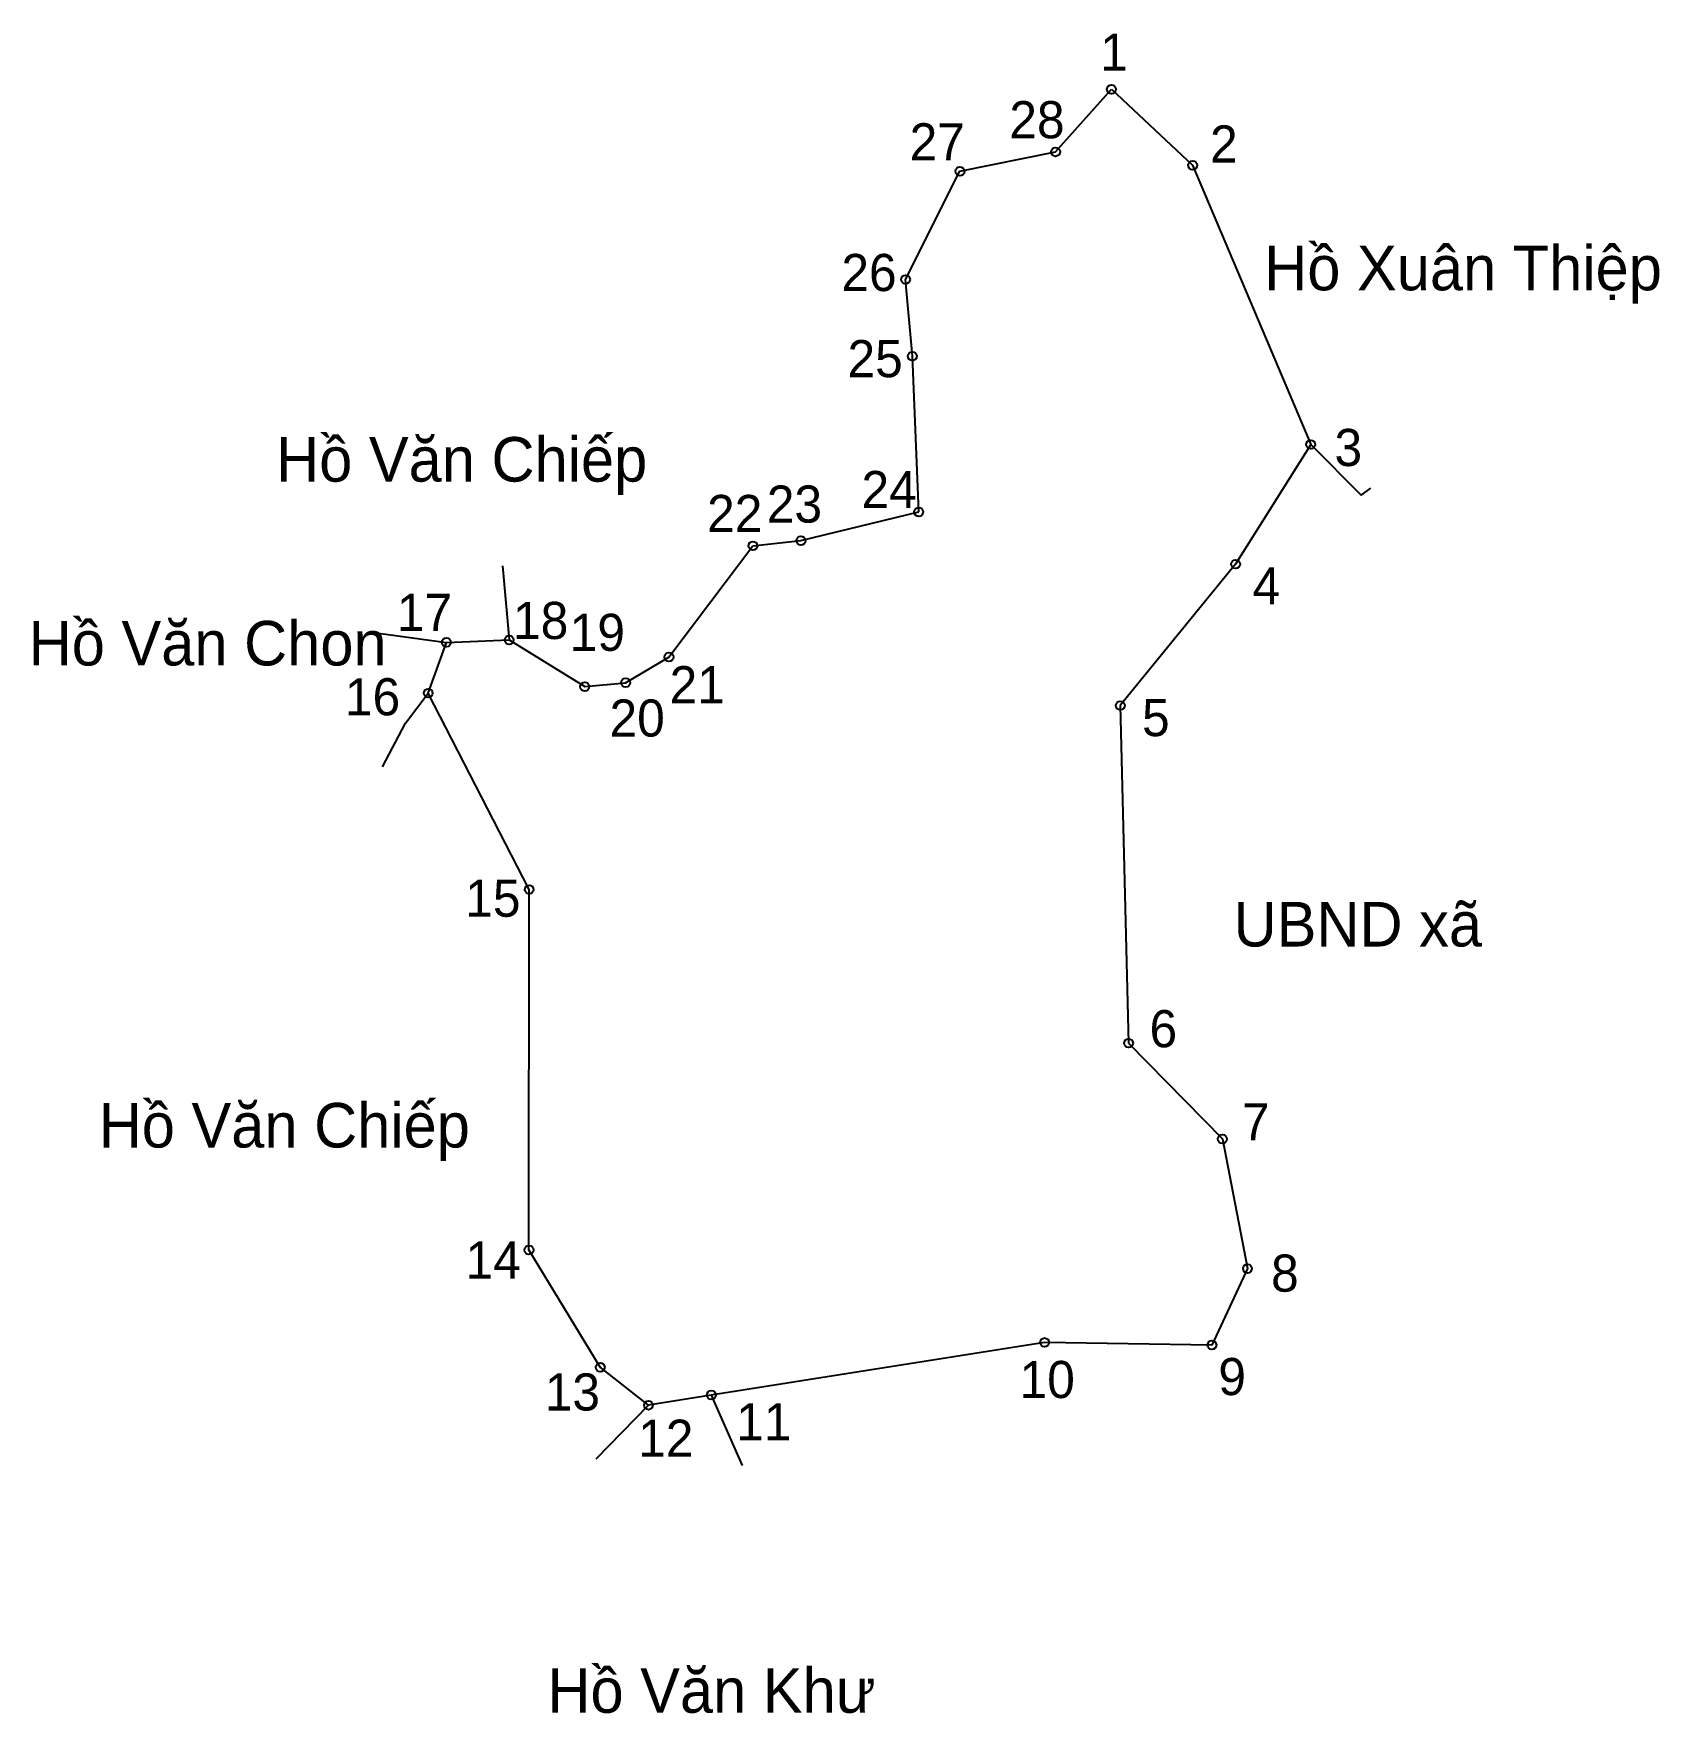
# Model space of a CAD drawing. Extents: x 548059 to 548394, y 1824951 to 1825297.
import ezdxf

# ---------------------------------------------------------------- set-up
doc = ezdxf.new("R2010")
doc.units = 0
for name, color, linetype in [('CanhThua', 7, 'Continuous'), ('MocDinhThua', 7, 'Continuous'), ('RauThua', 7, 'Continuous'), ('SoHieuDinhThua', 7, 'Continuous'), ('TenChuLanCan', 7, 'Continuous')]:
    doc.layers.add(name, color=color, linetype=linetype)

msp = doc.modelspace()

# ---------------------------------------------------------------- linework, layer by layer
at = {"layer": 'CanhThua'}
for p, q in [((548269.64, 1825272.53), (548281.15, 1825285.43)), ((548281.15, 1825285.43), (548297.87, 1825269.78)), ((548249.94, 1825268.53), (548269.64, 1825272.53)), ((548238.75, 1825246.25), (548249.94, 1825268.53)), ((548297.87, 1825269.78), (548322.18, 1825212.26)), ((548240.15, 1825230.44), (548238.75, 1825246.25)), ((548241.47, 1825198.37), (548240.15, 1825230.44)), ((548322.18, 1825212.26), (548306.71, 1825187.61)), ((548217.2, 1825192.45), (548241.47, 1825198.37)), ((548190.02, 1825168.48), (548207.31, 1825191.39)), ((548207.31, 1825191.39), (548217.2, 1825192.45)), ((548306.71, 1825187.61), (548282.97, 1825158.49)), ((548140.45, 1825161.04), (548144.2, 1825171.5)), ((548144.2, 1825171.5), (548157.12, 1825172)), ((548157.12, 1825172), (548172.69, 1825162.38)), ((548181.1, 1825163.19), (548190.02, 1825168.48)), ((548161.24, 1825120.6), (548140.45, 1825161.04)), ((548172.69, 1825162.38), (548181.1, 1825163.19)), ((548282.97, 1825158.49), (548284.67, 1825088.95)), ((548161.2, 1825046.34), (548161.24, 1825120.6)), ((548284.67, 1825088.95), (548303.99, 1825069.2)), ((548303.99, 1825069.2), (548309.16, 1825042.51)), ((548175.87, 1825022.17), (548161.2, 1825046.34)), ((548309.16, 1825042.51), (548301.83, 1825026.75)), ((548267.38, 1825027.29), (548198.75, 1825016.45)), ((548301.83, 1825026.75), (548267.38, 1825027.29)), ((548185.81, 1825014.36), (548175.87, 1825022.17)), ((548198.75, 1825016.45), (548185.81, 1825014.36))]:
    msp.add_line(p, q, dxfattribs=at)
at = {"layer": 'MocDinhThua'}
for centre in [(548281.15, 1825285.43), (548269.64, 1825272.53), (548297.87, 1825269.78), (548249.94, 1825268.53), (548238.75, 1825246.25), (548240.15, 1825230.44), (548322.18, 1825212.26), (548241.47, 1825198.37), (548207.31, 1825191.39), (548217.2, 1825192.45), (548306.71, 1825187.61), (548144.2, 1825171.5), (548157.12, 1825172), (548190.02, 1825168.48), (548172.69, 1825162.38), (548181.1, 1825163.19), (548140.45, 1825161.04), (548282.97, 1825158.49), (548161.24, 1825120.6), (548284.67, 1825088.95), (548303.99, 1825069.2), (548161.2, 1825046.34), (548309.16, 1825042.51), (548267.38, 1825027.29), (548301.83, 1825026.75), (548175.87, 1825022.17), (548185.81, 1825014.36), (548198.75, 1825016.45)]:
    msp.add_circle(centre, 0.918, dxfattribs=at)
at = {"layer": 'RauThua'}
for p, q in [((548322.18, 1825212.26), (548332.57, 1825201.79)), ((548332.57, 1825201.79), (548334.59, 1825203.24)), ((548155.78, 1825187.26), (548157.12, 1825172)), ((548128.69, 1825173.59), (548144.2, 1825171.5)), ((548135.79, 1825154.85), (548140.45, 1825161.04)), ((548131.04, 1825145.88), (548135.79, 1825154.85)), ((548198.75, 1825016.45), (548205.12, 1825001.97)), ((548175.06, 1825003.35), (548185.81, 1825014.36)), ((548175.06, 1825003.35), (548185.81, 1825014.36))]:
    msp.add_line(p, q, dxfattribs=at)

# ---------------------------------------------------------------- texts
at = {"layer": 'SoHieuDinhThua'}
for s, p in [('1', (548278.82, 1825289.25)), ('28', (548260.12, 1825275.34)), ('27', (548239.59, 1825270.78)), ('2', (548301.45, 1825270.34)), ('26', (548225.53, 1825243.86)), ('25', (548226.79, 1825226.12)), ('3', (548327.08, 1825207.82)), ('24', (548229.67, 1825199.15)), ('22', (548197.88, 1825194.22)), ('23', (548210.18, 1825196.16)), ('4', (548310.22, 1825179.32)), ('17', (548133.98, 1825173.85)), ('18', (548157.92, 1825172.19)), ('19', (548169.59, 1825169.74)), ('21', (548190.16, 1825158.95)), ('16', (548123.3, 1825156.47)), ('20', (548177.79, 1825152.09)), ('5', (548287.45, 1825152.18)), ('15', (548148.08, 1825114.98)), ('6', (548288.99, 1825088.1)), ('7', (548308.03, 1825068.93)), ('14', (548148.15, 1825040.45)), ('8', (548314.02, 1825037.75)), ('10', (548262.23, 1825015.84)), ('9', (548303.16, 1825016.44)), ('13', (548164.45, 1825013.27)), ('11', (548203.86, 1825007.13)), ('12', (548183.68, 1825003.74))]:
    msp.add_text(s, height=7.65, dxfattribs=at).set_placement(p)
at = {"layer": 'TenChuLanCan'}
for s, height, p in [('Hồ Xuân Thiệp', 9.1801, (548312.61, 1825244.02)), ('Hồ Văn Chiếp', 9.1801, (548109.13, 1825204.61)), ('Hồ Văn Chon', 9.1801, (548058.18, 1825166.74)), ('UBND xã', 9.18, (548306.31, 1825108.85)), ('Hồ Văn Chiếp', 9.1801, (548072.6, 1825067.44)), ('Hồ Văn Khư', 9.18, (548165, 1824951.01))]:
    msp.add_text(s, height=height, dxfattribs=at).set_placement(p)

doc.saveas('drawing.dxf')
